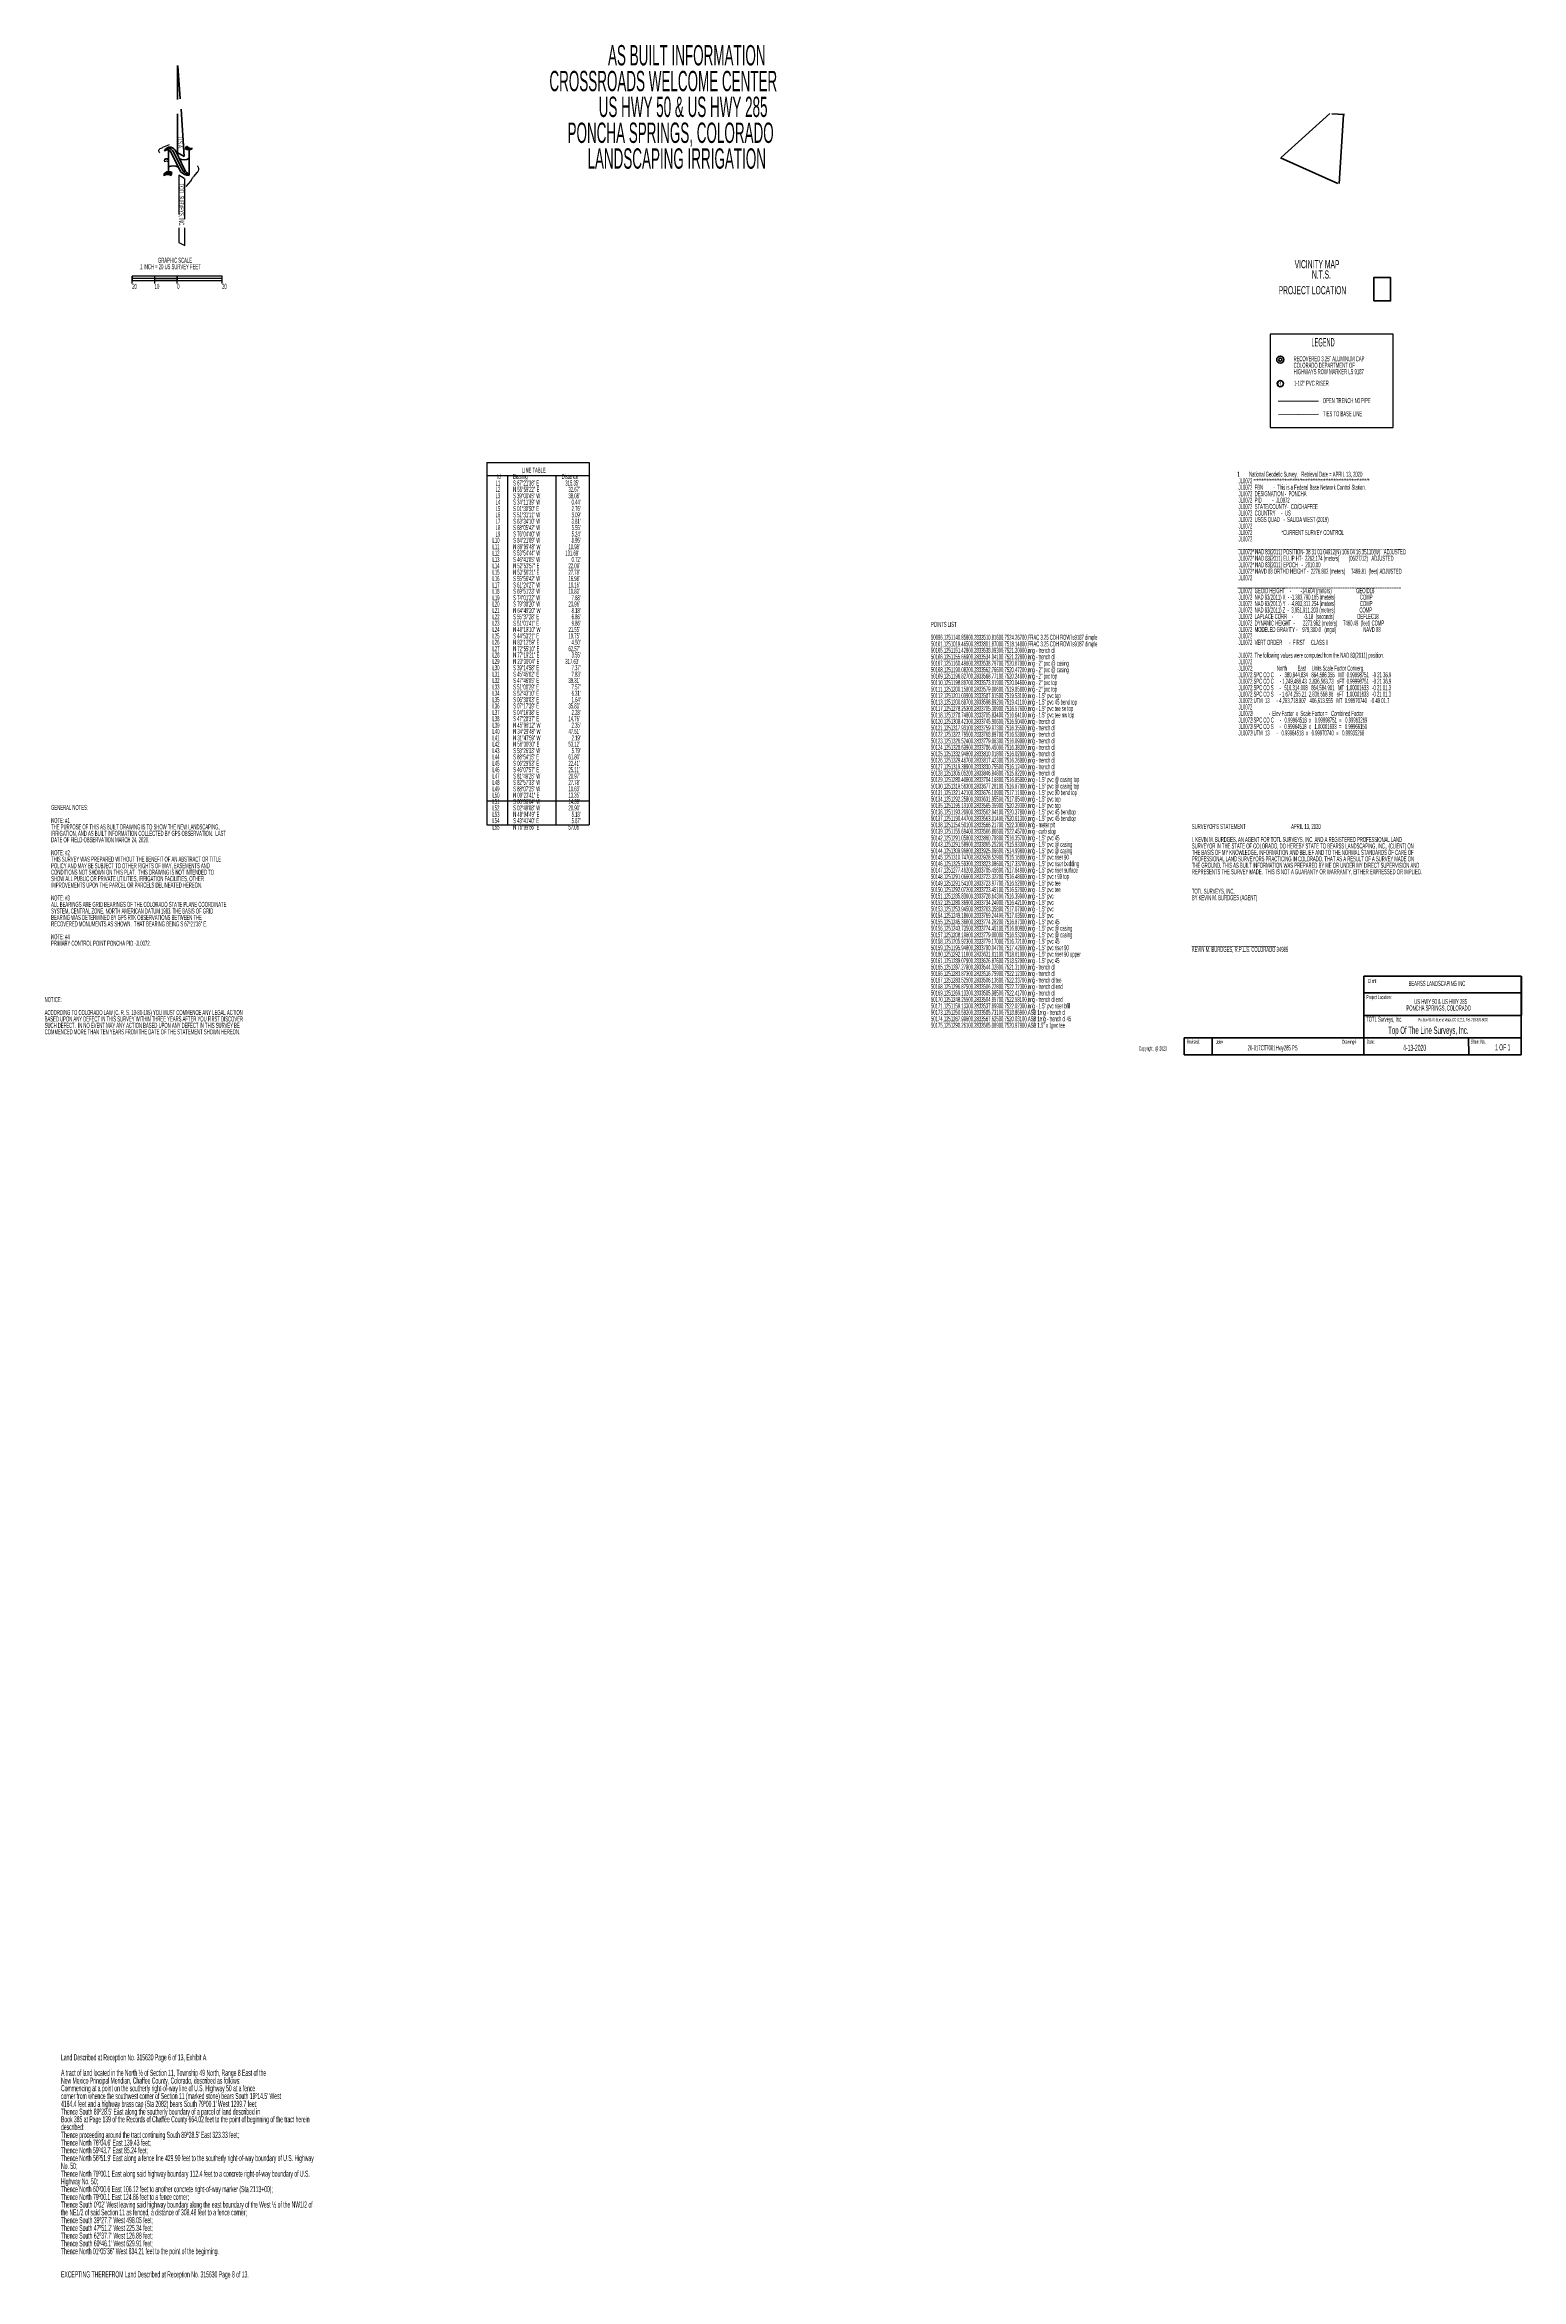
# Model space of a CAD drawing. Extents: x 2835785 to 2851632, y 1243954 to 1251877.
# Drawn here: x 2847915 to 2848900, y 1247660 to 1249150 of the extents above; entities that cross this region are included whole.
import ezdxf

# ---------------------------------------------------------------- set-up
doc = ezdxf.new("R2010")
doc.units = 0
doc.header["$MEASUREMENT"] = 0
doc.linetypes.add('Dash4', pattern=[135.014071, 45.004689, -45.004689, 45.004689, -3.35311e-06])
doc.linetypes.add('Dot1', pattern=[50.258159, 13.706771, -22.844618, 13.706771])
for name, color, linetype, true_color in [('Dot_Layer', 7, 'Continuous', 0x000000), ('Irrigation', 4, 'Continuous', 0x00ffff), ('Layout', 5, 'Continuous', 0x0000ff), ('table', 4, 'Continuous', 0x00ffff), ('Text', 5, 'Continuous', 0x0000ff)]:
    doc.layers.add(name, color=color, linetype=linetype, true_color=true_color)

msp = doc.modelspace()

# ---------------------------------------------------------------- linework, layer by layer
at = {"layer": 'Dot_Layer', "color": 18, "linetype": 'ByBlock', "lineweight": 25, "ltscale": 30, "true_color": 0x000000}
msp.add_line((2848004.3, 1249063.5), (2848008, 1249061.3), dxfattribs=at)
at = {"layer": 'Layout', "color": 5, "linetype": 'ByBlock', "lineweight": 50, "ltscale": 30, "true_color": 0x0000ff}
for p, q in [((2848003.6, 1249113.9), (2848003.6, 1249136.6)), ((2848003.7, 1249136.3), (2848005.2, 1249114.2)), ((2848003.6, 1249078.3), (2848003.6, 1249104.3)), ((2848005.9, 1249107.5), (2848008, 1249075.9)), ((2847997.6, 1249080.1), (2847997.6, 1249065.7)), ((2848011.3, 1249080.3), (2848011.3, 1249063.3)), ((2847999, 1249079), (2848005.6, 1249065.9)), ((2848000.7, 1249079.1), (2848007, 1249066.4)), ((2848002.4, 1249079.3), (2848008.2, 1249067.1)), ((2848008, 1249075.8), (2848003.7, 1249078.3))]:
    msp.add_line(p, q, dxfattribs=at)
at = {"layer": 'Layout', "color": 5, "linetype": 'ByBlock', "lineweight": 211, "ltscale": 30, "true_color": 0x0000ff}
for p, q in [((2848739.9, 1249075.1), (2848772.4, 1249104.6)), ((2848782.3, 1249103.8), (2848773.7, 1249104.4)), ((2848778.6, 1249057.9), (2848781.6, 1249103.6)), ((2848777.7, 1249057.9), (2848739.6, 1249075))]:
    msp.add_line(p, q, dxfattribs=at)
at = {"layer": 'Layout', "color": 5, "linetype": 'ByBlock', "lineweight": 25, "ltscale": 30, "true_color": 0x0000ff}
for p, q in [((2847991.1, 1249080), (2847991.2, 1249080.4)), ((2847991.1, 1249079.6), (2847991.1, 1249080)), ((2847991.2, 1249080.4), (2847991.4, 1249080.8)), ((2847991.4, 1249080.8), (2847991.8, 1249081.1)), ((2847991.8, 1249081.1), (2847992.6, 1249081.5)), ((2847992.7, 1249081.5), (2847993.7, 1249081.9)), ((2847993.7, 1249082.1), (2847998.2, 1249083.8)), ((2848008.7, 1249081.2), (2848009.5, 1249082.7)), ((2847991.5, 1249078.5), (2847991.1, 1249079.5)), ((2847991.8, 1249078.3), (2847991.6, 1249078.4)), ((2847999.7, 1249065.1), (2847999.2, 1249063.2)), ((2848014.4, 1249062.5), (2848016.9, 1249065.3)), ((2848016.7, 1249069.6), (2848017.1, 1249069.3)), ((2848017.2, 1249066.2), (2848016.7, 1249065)), ((2848017.1, 1249069.2), (2848017.4, 1249068.7)), ((2848017.5, 1249067.2), (2848017.2, 1249066.2)), ((2848017.4, 1249068.7), (2848017.6, 1249067.9)), ((2848017.6, 1249067.8), (2848017.5, 1249067.2)), ((2848004.3, 1249063.4), (2848004.3, 1249037.1)), ((2848008.1, 1249061.2), (2848008.1, 1249034.1)), ((2848012.3, 1249059.4), (2848009.1, 1249055.9)), ((2848012.7, 1249060), (2848012.3, 1249059.4)), ((2848013.1, 1249060.6), (2848012.7, 1249060)), ((2848012.9, 1249060.3), (2848013.6, 1249061.5)), ((2848013.8, 1249061.6), (2848014.3, 1249062.4)), ((2848004.3, 1249028.2), (2848004.3, 1249018.4)), ((2848008.3, 1249016.4), (2848008.3, 1249028.3)), ((2848004.3, 1249018.4), (2848008.3, 1249016.4))]:
    msp.add_line(p, q, dxfattribs=at)
at = {"layer": 'Layout', "color": 5, "linetype": 'ByBlock', "ltscale": 30, "true_color": 0x0000ff}
for p, q in [((2847973.3, 1248991.2), (2847973.3, 1248996.1)), ((2847973.3, 1248993.1), (2847973.3, 1248996.1)), ((2847973.3, 1248994.6), (2848033.3, 1248994.6)), ((2847988.3, 1248991.2), (2847988.3, 1248996.1)), ((2847988.3, 1248993.1), (2847988.3, 1248996.1)), ((2848003.3, 1248991.2), (2848003.3, 1248996.1)), ((2848003.3, 1248993.1), (2848003.3, 1248996.1)), ((2848033.3, 1248991.2), (2848033.3, 1248996.1)), ((2848209.9, 1248871.7), (2848278.2, 1248871.7)), ((2848209.9, 1248871.7), (2848209.9, 1248630)), ((2848278.2, 1248871.7), (2848278.2, 1248630)), ((2848209.9, 1248863.1), (2848278.2, 1248863.1)), ((2848223.8, 1248863.1), (2848223.8, 1248630)), ((2848256, 1248863.1), (2848256, 1248630)), ((2848210.3, 1248645.9), (2848278.5, 1248645.9)), ((2848209.9, 1248630), (2848278.2, 1248630))]:
    msp.add_line(p, q, dxfattribs=at)
at = {"layer": 'Layout', "color": 5, "linetype": 'ByBlock', "lineweight": 80, "ltscale": 30, "true_color": 0x0000ff}
for p, q in [((2848900.2, 1248529), (2848795.2, 1248529)), ((2848795.2, 1248529), (2848795.2, 1248476.5)), ((2848900.2, 1248476.6), (2848900.3, 1248529.1)), ((2848900.2, 1248476.5), (2848900.2, 1248529)), ((2848900.2, 1248517.8), (2848795.2, 1248517.8)), ((2848900.2, 1248502.8), (2848795.2, 1248502.8)), ((2848750.9, 1248487.8), (2848675.2, 1248487.8)), ((2848675.2, 1248487.8), (2848675.2, 1248476.5)), ((2848693.9, 1248476.3), (2848693.9, 1248487.5)), ((2848795.2, 1248487.8), (2848750.2, 1248487.8)), ((2848900.2, 1248487.8), (2848795.2, 1248487.8)), ((2848865.2, 1248476.5), (2848865.1, 1248487.8)), ((2848675.2, 1248476.5), (2848750.2, 1248476.5)), ((2848750.2, 1248476.5), (2848795.2, 1248476.5)), ((2848795.2, 1248476.5), (2848900.2, 1248476.5))]:
    msp.add_line(p, q, dxfattribs=at)
at = {"layer": 'Layout', "color": 5, "linetype": 'ByBlock', "ltscale": 30, "true_color": 0x0000ff}
for points in [[(2847973.3, 1248993.1), (2848033.3, 1248993.1), (2848033.3, 1248996.1), (2847973.3, 1248996.1), (2847973.3, 1248993.1)], [(2847973.3, 1248994.6), (2847988.3, 1248994.6), (2847988.3, 1248996.1), (2847973.3, 1248996.1), (2847973.3, 1248994.6)], [(2847988.3, 1248994.6), (2848003.3, 1248994.6), (2848003.3, 1248993.1), (2847988.3, 1248993.1), (2847988.3, 1248994.6)], [(2848003.3, 1248994.6), (2848033.3, 1248994.6), (2848033.3, 1248996.1), (2848003.3, 1248996.1), (2848003.3, 1248994.6)]]:
    msp.add_lwpolyline(points, dxfattribs=at)
at = {"layer": 'Layout', "color": 5, "linetype": 'ByBlock', "lineweight": 80, "ltscale": 30, "true_color": 0x0000ff}
msp.add_lwpolyline([(2848801.8, 1248979.5), (2848813, 1248979.5), (2848813, 1248995.1), (2848801.8, 1248995.1), (2848801.8, 1248979.5)], dxfattribs=at)
at = {"layer": 'Layout', "color": 5, "linetype": 'ByBlock', "lineweight": 25, "ltscale": 30, "true_color": 0x0000ff}
msp.add_lwpolyline([(2848732.7, 1248895.1), (2848814.8, 1248895.1), (2848814.8, 1248957.3), (2848732.7, 1248957.3), (2848732.7, 1248895.1)], dxfattribs=at)
at = {"layer": 'Layout', "color": 5, "linetype": 'Dash4', "lineweight": 13, "ltscale": 30, "true_color": 0x0000ff}
msp.add_lwpolyline([(2848738, 1248912.7), (2848765, 1248912.7)], dxfattribs=at)
at = {"layer": 'Layout', "color": 5, "linetype": 'Dot1', "lineweight": 13, "ltscale": 30, "true_color": 0x0000ff}
msp.add_lwpolyline([(2848738.2, 1248903.6), (2848765, 1248904)], dxfattribs=at)
at = {"layer": 'Layout', "color": 18, "linetype": 'ByBlock', "lineweight": 50, "ltscale": 30, "true_color": 0x000000}
for radius in [2.4, 1.07]:
    msp.add_circle((2848739.4, 1248940.3), radius, dxfattribs=at)
at = {"layer": 'Layout', "color": 18, "linetype": 'ByBlock', "lineweight": 40, "ltscale": 30, "true_color": 0x000000}
msp.add_circle((2848739.4, 1248924.3), 2.12, dxfattribs=at)
at = {"layer": 'Layout', "color": 5, "linetype": 'ByBlock', "lineweight": 50, "ltscale": 30, "true_color": 0x0000ff}
for centre, radius, start, end in [((2848000.3, 1249076.8), 6.08, 122.9934, 153.5057), ((2847997.7, 1249077.8), 3.31, 23.7858, 149.2587), ((2847996.7, 1249077.7), 2.62, 30.8007, 136.0702), ((2847998.4, 1249078), 4.11, 79.4895, 110.4107), ((2847996.9, 1249075.9), 6.57, 31.7455, 69.9288), ((2848011, 1249083.8), 3.54, 228.1797, 312.632), ((2848011.8, 1249084.6), 3.81, 224.9575, 295.0171), ((2848013.1, 1249085.9), 4.75, 222.4226, 274.4377), ((2847997.7, 1249062.2), 3.54, 56.3207, 163.4018), ((2847997.5, 1249061), 3.81, 58.11, 144.1977), ((2848000.8, 1249062.1), 7.5, 63.7832, 115.6677), ((2848007.8, 1249079.5), 5.89, 237.7244, 306.5077), ((2848011, 1249070), 6.76, 217.2673, 272.7345), ((2848014.3, 1249071.9), 9.11, 216.5471, 250.3648), ((2848023.5, 1249076.3), 17.8, 211.1163, 226.9444), ((2847996.8, 1249059.1), 4.79, 59.4021, 121.0317)]:
    msp.add_arc(centre, radius, start, end, dxfattribs=at)
at = {"layer": 'Layout', "color": 5, "linetype": 'ByBlock', "lineweight": 25, "ltscale": 30, "true_color": 0x0000ff}
for centre, radius, start, end in [((2848000.3, 1249073.2), 5.57, 170.5733, 188.4775), ((2847996.2, 1249070.4), 3.57, 67.5387, 114.2002), ((2847996.2, 1249071.3), 3.07, 63.4349, 116.5651), ((2847996.2, 1249069.6), 3.07, 63.4349, 116.5651)]:
    msp.add_arc(centre, radius, start, end, dxfattribs=at)

# ---------------------------------------------------------------- texts
at = {"layer": 'Irrigation', "width": 0.493735}
msp.add_text('R', height=3.39, dxfattribs=at).set_placement((2848738, 1248922.6))
at = {"layer": 'Layout'}
for s, height, width, p in [('AS BUILT INFORMATION', 13.578, 0.493958, (2848290.8, 1249136.6)), ('CROSSROADS WELCOME CENTER', 13.578, 0.493958, (2848251.7, 1249119.4)), ('US HWY 50 & US HWY 285', 13.578, 0.493958, (2848284.6, 1249102.2)), ('PONCHA SPRINGS, COLORADO', 13.578, 0.493958, (2848263.8, 1249084.9)), ('LANDSCAPING IRRIGATION ', 13.578, 0.493958, (2848277.1, 1249067.7)), ('GRAPHIC SCALE', 3.395, 0.493735, (2847990.5, 1249004.9)), ('VICINITY MAP', 5.432, 0.493846, (2848749, 1249001.3)), ('20', 3.39, 0.493735, (2847973.3, 1248987.5)), ('1 INCH = 20 US SURVEY FEET', 3.395, 0.493735, (2847978.6, 1249000.6)), ('10', 3.39, 0.493735, (2847988.3, 1248987.5)), ('0', 3.39, 0.493735, (2848003.3, 1248987.5)), ('20', 3.39, 0.493735, (2848033.3, 1248987.5)), ('N.T.S.', 5.43, 0.493846, (2848760.5, 1248994.4)), ('PROJECT LOCATION', 5.432, 0.493846, (2848738.3, 1248983.9)), ('LEGEND', 5.63, 0.40061, (2848760.2, 1248949.1)), ('COLORADO DEPARTMENT OF ', 3.395, 0.493735, (2848748.3, 1248934.9)), ('RECOVERED 3.25" ALUMINUM CAP ', 3.395, 0.493735, (2848748.3, 1248939.2)), ('HIGHWAYS ROW MARKER LS 9187', 3.395, 0.493735, (2848748.3, 1248930.6)), ('1-1/2" PVC RISER', 3.395, 0.493735, (2848748.5, 1248922.9)), ('OPEN TRENCH N0 PIPE', 3.395, 0.493735, (2848767.8, 1248911.3)), ('TIES TO BASE LINE', 3.395, 0.493735, (2848767.9, 1248902.5)), ('50096,1251140.85800,2833510.81600,7524.26700,FRAC 3.25 CDH ROW ls9187 dimple', 3.395, 0.493735, (2848506.3, 1248753.4)), ('50101,1251019.46500,2833801.87000,7518.14800,FRAC 3.25 CDH ROW ls9187 dimple', 3.395, 0.493735, (2848506.3, 1248749)), ('POINTS LIST', 3.395, 0.493735, (2848506.3, 1248762)), ('50105,1251151.42800,2833538.09300,7521.20000,irrig - trench cl', 3.395, 0.493735, (2848506.3, 1248744.7)), ('50106,1251155.66900,2833534.04100,7521.22800,irrig - trench cl', 3.395, 0.493735, (2848506.3, 1248740.4)), ('50107,1251160.49600,2833538.79700,7520.67000,irrig - 2" pvc @ casing', 3.395, 0.493735, (2848506.3, 1248736.1)), ('50108,1251190.08200,2833562.76600,7520.47200,irrig - 2" pvc @ casing', 3.395, 0.493735, (2848506.3, 1248731.8)), ('50109,1251196.82700,2833568.77100,7520.24800,irrig - 2" pvc top', 3.395, 0.493735, (2848506.3, 1248727.5)), ('50110,1251198.89700,2833573.91900,7520.04600,irrig - 2" pvc top', 3.395, 0.493735, (2848506.3, 1248723.2)), ('50111,1251200.15800,2833579.00600,7519.85800,irrig - 2" pvc top', 3.395, 0.493735, (2848506.3, 1248718.8)), ('50112,1251201.03900,2833587.91500,7519.53100,irrig - 1.5" pvc top', 3.395, 0.493735, (2848506.3, 1248714.5)), ('50113,1251200.68700,2833598.89200,7519.41100,irrig - 1.5" pvc 45 bend top', 3.395, 0.493735, (2848506.3, 1248710.2)), ('50117,1251278.25300,2833705.30900,7516.57600,irrig - 1.5" pvc tee se top', 3.395, 0.493735, (2848506.3, 1248705.9)), ('50118,1251278.74800,2833705.83400,7516.64100,irrig - 1.5" pvc tee nw top', 3.395, 0.493735, (2848506.3, 1248701.6)), ('50120,1251308.42300,2833745.90600,7516.50400,irrig - trench cl', 3.395, 0.493735, (2848506.3, 1248697.3)), ('50121,1251317.93100,2833759.97300,7516.35500,irrig - trench cl', 3.395, 0.493735, (2848506.3, 1248693)), ('50122,1251322.79500,2833768.89700,7516.53000,irrig - trench cl', 3.395, 0.493735, (2848506.3, 1248688.7)), ('50123,1251326.52400,2833779.06300,7516.09000,irrig - trench cl', 3.395, 0.493735, (2848506.3, 1248684.3)), ('50124,1251328.63900,2833786.45000,7516.38300,irrig - trench cl', 3.395, 0.493735, (2848506.3, 1248680)), ('50125,1251332.94800,2833810.01800,7516.02000,irrig - trench cl', 3.395, 0.493735, (2848506.3, 1248675.7)), ('50126,1251329.46700,2833817.42300,7516.26000,irrig - trench cl', 3.395, 0.493735, (2848506.3, 1248671.4)), ('50127,1251319.38900,2833830.75500,7516.12400,irrig - trench cl', 3.395, 0.493735, (2848506.3, 1248667.1)), ('50128,1251305.05200,2833846.84800,7515.82200,irrig - trench cl', 3.395, 0.493735, (2848506.3, 1248662.8)), ('50129,1251280.40800,2833704.16800,7516.85000,irrig - 1.5" pvc @ casing top', 3.395, 0.493735, (2848506.3, 1248658.5)), ('50130,1251319.56300,2833677.26100,7516.87000,irrig - 1.5" pvc @ casing top', 3.395, 0.493735, (2848506.3, 1248654.1)), ('50131,1251321.42100,2833676.10900,7517.11900,irrig - 1.5" pvc 90 bend top', 3.395, 0.493735, (2848506.3, 1248649.8)), ('50134,1251292.25800,2833631.95500,7517.85400,irrig - 1.5" pvc top', 3.395, 0.493735, (2848506.3, 1248645.5)), ('GENERAL NOTES:', 3.395, 0.493735, (2847919.2, 1248639.9)), ('NOTE: #1', 3.39, 0.493735, (2847919.2, 1248631.2)), ('50135,1251195.13100,2833565.35900,7520.29300,irrig - 1.5" pvc top', 3.395, 0.493735, (2848506.3, 1248641.2)), ('50136,1251193.20900,2833562.94100,7520.37800,irrig - 1.5" pvc 45 bendtop', 3.395, 0.493735, (2848506.3, 1248636.9)), ('50137,1251190.44700,2833563.01400,7520.61300,irrig - 1.5" pvc 45 bendtop', 3.395, 0.493735, (2848506.3, 1248632.6)), ('THE PURPOSE OF THIS AS BUILT DRAWING IS TO SHOW THE NEW LANDSCAPING, ', 3.395, 0.493735, (2847919.2, 1248626.9)), ('DATE OF FIELD OBSERVATION MARCH 24, 2020.', 3.395, 0.493735, (2847919.2, 1248618.3)), ('IRRIGATION, AND AS BUILT INFORMATION COLLECTED BY GPS OBSERVATION.  LAST ', 3.395, 0.493735, (2847919.2, 1248622.6)), ('50138,1251154.50100,2833566.21700,7522.30800,irrig - meter pit', 3.395, 0.493735, (2848506.3, 1248628.3)), ('50139,1251155.69400,2833566.86600,7522.45700,irrig - curb stop', 3.395, 0.493735, (2848506.3, 1248624)), ('50142,1251291.05800,2833860.78800,7516.35700,irrig - 1.5" pvc 45', 3.395, 0.493735, (2848506.3, 1248619.6)), ('50143,1251291.58900,2833865.25200,7515.93300,irrig - 1.5" pvc @ casing', 3.395, 0.493735, (2848506.3, 1248615.3)), ("SURVEYOR'S STATEMENT                                       APRIL 13, 2020", 3.395, 0.493735, (2848680.4, 1248627.2)), ('SURVEYOR IN THE STATE OF COLORADO, DO HEREBY STATE TO BEARSS LANDSCAPING, INC., (CLIENT) ON ', 3.395, 0.493735, (2848680.4, 1248614.2)), ('I, KEVIN M. BURDGES, AN AGENT FOR TOTL SURVEYS, INC. AND A REGISTERED PROFESSIONAL LAND ', 3.395, 0.493735, (2848680.4, 1248618.5)), ('THIS SURVEY WAS PREPARED WITHOUT THE BENEFIT OF AN ABSTRACT OR TITLE ', 3.395, 0.493735, (2847919.2, 1248605.4)), ('NOTE: #2', 3.39, 0.493735, (2847919.2, 1248609.7)), ('POLICY AND MAY BE SUBJECT TO OTHER RIGHTS OF WAY, EASEMENTS AND ', 3.395, 0.493735, (2847919.2, 1248601)), ('50144,1251309.96800,2833925.06600,7514.99800,irrig - 1.5" pvc @ casing', 3.395, 0.493735, (2848506.3, 1248611)), ('50145,1251310.74700,2833928.52900,7515.16800,irrig - 1.5" pvc riser 90', 3.395, 0.493735, (2848506.3, 1248606.7)), ('50146,1251325.59300,2833823.08600,7517.33700,irrig - 1.5" pvc riser bedding', 3.395, 0.493735, (2848506.3, 1248602.4)), ('THE BASIS OF MY KNOWLEDGE, INFORMATION AND BELIEF AND TO THE NORMAL STANDARDS OF CARE OF ', 3.395, 0.493735, (2848680.4, 1248609.9)), ('THE GROUND, THIS AS BUILT INFORMATION WAS PREPARED BY ME OR UNDER MY DIRECT SUPERVISION AND ', 3.395, 0.493735, (2848680.4, 1248601.3)), ('PROFESSIONAL LAND SURVEYORS PRACTICING IN COLORADO, THAT AS A RESULT OF A SURVEY MADE ON ', 3.395, 0.493735, (2848680.4, 1248605.6)), ('CONDITIONS NOT SHOWN ON THIS PLAT.  THIS DRAWING IS NOT INTENDED TO ', 3.395, 0.493735, (2847919.2, 1248596.7)), ('SHOW ALL PUBLIC OR PRIVATE UTILITIES, IRRIGATION FACILITIES, OTHER ', 3.395, 0.493735, (2847919.2, 1248592.4)), ('IMPROVEMENTS UPON THE PARCEL OR PARCELS DELINEATED HEREON.', 3.395, 0.493735, (2847919.2, 1248588.1)), ('50147,1251277.46200,2833705.45600,7517.64900,irrig - 1.5" pvc riser surface', 3.395, 0.493735, (2848506.3, 1248598.1)), ('50148,1251291.06600,2833723.32200,7516.48600,irrig - 1.5" pvc r 90 top', 3.395, 0.493735, (2848506.3, 1248593.8)), ('50149,1251291.54100,2833723.97700,7516.52800,irrig - 1.5" pvc tee', 3.395, 0.493735, (2848506.3, 1248589.4)), ('50150,1251292.07200,2833723.45100,7516.52900,irrig - 1.5" pvc tee', 3.395, 0.493735, (2848506.3, 1248585.1)), ('REPRESENTS THE SURVEY MADE.  THIS IS NOT A GUARANTY OR WARRANTY, EITHER EXPRESSED OR IMPLIED.', 3.395, 0.493735, (2848680.4, 1248597)), ('ALL BEARINGS ARE GRID BEARINGS OF THE COLORADO STATE PLANE COORDINATE ', 3.395, 0.493735, (2847919.2, 1248575.2)), ('NOTE: #3', 3.39, 0.493735, (2847919.2, 1248579.5)), ('SYSTEM, CENTRAL ZONE, NORTH AMERICAN DATUM 1983. THE BASIS OF GRID ', 3.395, 0.493735, (2847919.2, 1248570.8)), ('50151,1251285.83000,2833728.64300,7516.39900,irrig - 1.5" pvc', 3.395, 0.493735, (2848506.3, 1248580.8)), ('50152,1251280.36900,2833734.24900,7516.42100,irrig - 1.5" pvc', 3.395, 0.493735, (2848506.3, 1248576.5)), ('50153,1251253.94500,2833763.35800,7517.07000,irrig - 1.5" pvc', 3.395, 0.493735, (2848506.3, 1248572.2)), ('TOTL SURVEYS, INC.', 3.395, 0.493735, (2848680.4, 1248584)), ('BY KEVIN M. BURDGES (AGENT)', 3.395, 0.493735, (2848680.4, 1248579.7)), ('BEARING WAS DETERMINED BY GPS RTK OBSERVATIONS BETWEEN THE ', 3.395, 0.493735, (2847919.2, 1248566.5)), ('RECOVERED MONUMENTS AS SHOWN.  THAT BEARING BEING S 67º21\'36" E.  ', 3.395, 0.493735, (2847919.2, 1248562.2)), ('50154,1251249.18000,2833769.24400,7517.03500,irrig - 1.5" pvc', 3.395, 0.493735, (2848506.3, 1248567.9)), ('50155,1251245.36000,2833774.26200,7516.87300,irrig - 1.5" pvc 45', 3.395, 0.493735, (2848506.3, 1248563.6)), ('50156,1251243.73500,2833774.45100,7516.80900,irrig - 1.5" pvc @ casing', 3.395, 0.493735, (2848506.3, 1248559.3)), ('50157,1251208.19600,2833779.00000,7516.53200,irrig - 1.5" pvc @ casing', 3.395, 0.493735, (2848506.3, 1248554.9)), ('NOTE: #4', 3.39, 0.493735, (2847919.2, 1248553.6)), ('PRIMARY CONTROL POINT PONCHA PID -JL0072.', 3.395, 0.493735, (2847919.2, 1248549.3)), ('50158,1251205.92300,2833779.17000,7516.72100,irrig - 1.5" pvc 45', 3.395, 0.493735, (2848506.3, 1248550.6)), ('50159,1251195.94800,2833790.04700,7517.42600,irrig - 1.5" pvc riser 90', 3.395, 0.493735, (2848506.3, 1248546.3)), ('50160,1251292.11000,2833631.81100,7518.61000,irrig - 1.5" pvc riser 90 upper', 3.395, 0.493735, (2848506.3, 1248542)), ('____________________________________', 3.395, 0.493735, (2848680.4, 1248549.5)), ('KEVIN M. BURDGES, R.P.L.S. COLORADO 34985', 3.395, 0.493735, (2848680.4, 1248545.2)), ('50161,1251289.07900,2833626.87600,7518.52000,irrig - 1.5" pvc 45', 3.395, 0.493735, (2848506.3, 1248537.7)), ('50165,1251287.27800,2833544.32800,7521.31000,irrig - trench cl', 3.395, 0.493735, (2848506.3, 1248533.4)), ('50166,1251283.87300,2833516.75900,7522.12300,irrig - trench cl', 3.395, 0.493735, (2848506.3, 1248529.1)), ('50167,1251283.52500,2833506.13600,7522.33700,irrig - trench cl tee', 3.395, 0.493735, (2848506.3, 1248524.7)), ('NOTICE:', 3.39, 0.493735, (2847914.9, 1248511.7)), ('50168,1251296.87500,2833506.22800,7522.72300,irrig - trench cl end', 3.395, 0.493735, (2848506.3, 1248520.4)), ('50169,1251269.13200,2833505.98500,7522.41700,irrig - trench cl', 3.395, 0.493735, (2848506.3, 1248516.1)), ('50170,1251248.25500,2833504.95700,7522.58100,irrig - trench cl end', 3.395, 0.493735, (2848506.3, 1248511.8)), ('Project Location:', 2.715, 0.494403, (2848796.9, 1248513.7)), ('Client', 2.71, 0.494403, (2848797.8, 1248524.5)), ('BEARSS LANDSCAPING INC', 3.395, 0.493735, (2848825, 1248522.5)), ('US HWY 50 & US HWY 285', 3.395, 0.493735, (2848828.8, 1248510.4)), ('ACCORDING TO COLORADO LAW (C. R. S. 13-80-105) YOU MUST COMMENCE ANY LEGAL ACTION ', 3.395, 0.493735, (2847914.9, 1248503.1)), ('BASED UPON ANY DEFECT IN THIS SURVEY WITHIN THREE YEARS AFTER YOU FIRST DISCOVER ', 3.395, 0.493735, (2847914.9, 1248498.8)), ('50171,1251159.13300,2833537.89900,7522.02300,irrig - 1.5" pvc riser bfill', 3.395, 0.493735, (2848506.3, 1248507.5)), ('50173,1251250.59200,2833585.73100,7518.86900,ASB 1rrig - trench cl', 3.395, 0.493735, (2848506.3, 1248503.2)), ('50174,1251267.99600,2833567.62500,7520.03100,ASB 1rrig - trench cl 45', 3.395, 0.493735, (2848506.3, 1248498.9)), ('TOTL Surveys, Inc.', 3.395, 0.493735, (2848796.7, 1248498.6)), ('PONCHA SPRINGS, COLORADO', 3.395, 0.493735, (2848823.6, 1248506.1)), ('Po. Box 5146- Buena Vista, CO 81211, Tel. 719-395-6630.', 2.173, 0.494096, (2848831.6, 1248498.9)), ('SUCH DEFECT.  IN NO EVENT MAY ANY ACTION BASED UPON ANY DEFECT IN THIS SURVEY BE ', 3.395, 0.493735, (2847914.9, 1248494.5)), ('COMMENCED MORE THAN TEN YEARS FROM THE DATE OF THE STATEMENT SHOWN HEREON.', 3.395, 0.493735, (2847914.9, 1248490.2)), ('50175,1251290.26100,2833565.08900,7520.97900,ASB 1.5" x 1pvc tee', 3.395, 0.493735, (2848506.3, 1248494.6)), ('Revised:', 2.71, 0.494403, (2848676.9, 1248484)), ('Job#', 2.71, 0.494403, (2848696.4, 1248483.8)), ('Drawing#', 2.71, 0.494403, (2848780.6, 1248483.9)), ('Date:', 2.71, 0.494403, (2848797, 1248484)), ('Top Of The Line Surveys, Inc.', 4.888, 0.493785, (2848811.4, 1248490.5)), ('4-13-2020', 4.07, 0.494032, (2848821.4, 1248479.2)), ('Sheet No.', 2.71, 0.494403, (2848866.5, 1248484)), ('1 OF 1', 4.07, 0.494032, (2848882.7, 1248479.5)), ('Copyright  @ 2020', 2.715, 0.494403, (2848645, 1248479.4)), ('20-017CT7001Hwy285 PS', 3.395, 0.493735, (2848717.6, 1248479.5)), ('A tract of land located in the North ½ of Section 11, Township 49 North, Range 8 East of the ', 4.073, 0.494032, (2847925.8, 1247795.4)), ('Land Described at Reception No. 315630 Page 6 of 13, Exhibit A.', 4.073, 0.494032, (2847925.8, 1247805.7)), ("corner from whence the southwest corner of Section 11 (marked stone) bears South 18º14.5' West ", 4.073, 0.494032, (2847925.8, 1247779.9)), ('New Mexico Principal Meridian, Chaffee County, Colorado, described as follows:', 4.073, 0.494032, (2847925.8, 1247790.2)), ('Commencing at a point on the southerly right-of-way line of U.S. Highway 50 at a fence ', 4.073, 0.494032, (2847925.8, 1247785.1)), ("4184.4 feet and a highway brass cap (Sta 2082) bears South 79º00.1' West 1299.7 feet:", 4.073, 0.494032, (2847925.8, 1247774.7)), ("Thence South 89º28.5' East along the southerly boundary of a parcel of land described in ", 4.073, 0.494032, (2847925.8, 1247769.5)), ('Book 385 at Page 139 of the Records of Chaffee County 664.02 feet to the point of beginning of the tract herein ', 4.0733, 0.494032, (2847925.8, 1247764.4)), ('described:', 4.07, 0.494032, (2847925.8, 1247759.2)), ("Thence proceeding around the tract continuing South 89º28.5' East 323.33 feet;", 4.073, 0.494032, (2847925.8, 1247754)), ("Thence North 76º04.6' East 139.43 feet;", 4.073, 0.494032, (2847925.8, 1247748.8)), ("Thence North 59º43.7' East 85.24 feet;", 4.073, 0.494032, (2847925.8, 1247743.7)), ("Thence North 56º51.9' East along a fence line 429.90 feet to the southerly right-of-way boundary of U.S. Highway ", 4.0733, 0.494032, (2847925.8, 1247738.5)), ('Thence North 79º00.1 East along said highway boundary 112.4 feet to a concrete right-of-way boundary of U.S. ', 4.0733, 0.494032, (2847925.8, 1247728.1)), ('No. 50;', 4.07, 0.494032, (2847925.8, 1247733.3)), ('Highway No. 50;', 4.073, 0.494032, (2847925.8, 1247723)), ('Thence North 60º00.6 East 106.12 feet to another concrete right-of-way marker (Sta 2113+00);', 4.073, 0.494032, (2847925.8, 1247717.8)), ('Thence North 79º00.1 East 124.86 feet to a fence corner;', 4.073, 0.494032, (2847925.8, 1247712.6)), ("Thence South 0º02' West leaving said highway boundary along the east boundary of the West ½ of the NW1/2 of ", 4.0733, 0.494032, (2847925.8, 1247707.5)), ('the NE1/2 of said Section 11 as fenced, a distance of 308.48 feet to a fence corner;', 4.073, 0.494032, (2847925.8, 1247702.3)), ("Thence South 39º27.7' West 498.05 feet;", 4.073, 0.494032, (2847925.8, 1247697.1)), ("Thence South 47º51.2' West 225.34 feet;", 4.073, 0.494032, (2847925.8, 1247691.9)), ("Thence South 62º37.7' West 126.88 feet;", 4.073, 0.494032, (2847925.8, 1247686.8)), ("Thence South 60º46.1' West 629.91 feet;", 4.073, 0.494032, (2847925.8, 1247681.6)), ('Thence North 01º05\'36" West 834.21 feet to the point of the beginning.', 4.073, 0.494032, (2847925.8, 1247676.4)), ('EXCEPTING THEREFROM Land Described at Reception No. 315630 Page 8 of 13.', 4.073, 0.494032, (2847925.8, 1247660.9))]:
    msp.add_text(s, height=height, dxfattribs=dict(at, width=width)).set_placement(p)
at = {"layer": 'Layout', "color": 5, "true_color": 0x0000ff, "width": 0.493735}
for s, height, p in [('L1', 3.39, (2848215.8, 1248856.3)), ('Id', 3.39, (2848216.9, 1248860.7)), ('S 67%%D21\'36" E', 3.395, (2848227.5, 1248856.3)), ('Bearing', 3.39, (2848227.5, 1248860.7)), ('LINE TABLE', 3.39, (2848233.4, 1248864.9)), ('Distance', 3.39, (2848259.9, 1248860.7)), ("315.35'", 3.39, (2848262.3, 1248856.3)), ('L2', 3.39, (2848215.8, 1248852.1)), ('L3', 3.39, (2848215.8, 1248847.8)), ('L4', 3.39, (2848215.8, 1248843.6)), ('L5', 3.39, (2848215.8, 1248839.3)), ('S 39%%D00\'45" W', 3.395, (2848227.5, 1248847.8)), ('S 34%%D11\'39" W', 3.395, (2848227.5, 1248843.6)), ('S 01%%D30\'50" E', 3.395, (2848227.5, 1248839.3)), ('N 55%%D59\'22" E', 3.395, (2848227.5, 1248852.1)), ("32.67'", 3.39, (2848264.4, 1248852.1)), ("38.08'", 3.39, (2848264.4, 1248847.8)), ("0.44'", 3.39, (2848266.5, 1248843.6)), ("2.76'", 3.39, (2848266.5, 1248839.3)), ('L6', 3.39, (2848215.8, 1248835.1)), ('L7', 3.39, (2848215.8, 1248830.8)), ('L8', 3.39, (2848215.8, 1248826.6)), ('S 51%%D31\'11" W', 3.395, (2848227.5, 1248835.1)), ('S 63%%D34\'10" W', 3.395, (2848227.5, 1248830.8)), ('S 68%%D05\'42" W', 3.395, (2848227.5, 1248826.6)), ("3.09'", 3.39, (2848266.5, 1248835.1)), ("3.81'", 3.39, (2848266.5, 1248830.8)), ("5.55'", 3.39, (2848266.5, 1248826.6)), ('L10', 3.39, (2848213.7, 1248818.1)), ('L11', 3.39, (2848213.7, 1248813.8)), ('L12', 3.39, (2848213.7, 1248809.6)), ('L9', 3.39, (2848215.8, 1248822.3)), ('S 76%%D04\'40" W', 3.395, (2848227.5, 1248822.3)), ('S 84%%D21\'09" W', 3.395, (2848227.5, 1248818.1)), ('S 53%%D54\'44" W', 3.395, (2848227.5, 1248809.6)), ('N 88%%D09\'48" W', 3.395, (2848227.5, 1248813.8)), ("131.69'", 3.39, (2848262.3, 1248809.6)), ("10.98'", 3.39, (2848264.4, 1248813.8)), ("5.24'", 3.39, (2848266.5, 1248822.3)), ("8.95'", 3.39, (2848266.5, 1248818.1)), ('L13', 3.39, (2848213.7, 1248805.3)), ('L14', 3.39, (2848213.7, 1248801.1)), ('L15', 3.39, (2848213.7, 1248796.8)), ('S 46%%D41\'05" W', 3.395, (2848227.5, 1248805.3)), ('N 52%%D53\'57" E', 3.395, (2848227.5, 1248801.1)), ('N 53%%D56\'21" E', 3.395, (2848227.5, 1248796.8)), ("22.09'", 3.39, (2848264.4, 1248801.1)), ("27.78'", 3.39, (2848264.4, 1248796.8)), ("0.72'", 3.39, (2848266.5, 1248805.3)), ('L16', 3.39, (2848213.7, 1248792.6)), ('L17', 3.39, (2848213.7, 1248788.3)), ('L18', 3.39, (2848213.7, 1248784.1)), ('L19', 3.39, (2848213.7, 1248779.8)), ('S 55%%D56\'42" W', 3.395, (2848227.5, 1248792.6)), ('S 61%%D24\'27" W', 3.395, (2848227.5, 1248788.3)), ('S 69%%D51\'23" W', 3.395, (2848227.5, 1248784.1)), ('S 74%%D01\'22" W', 3.395, (2848227.5, 1248779.8)), ("16.98'", 3.39, (2848264.4, 1248792.6)), ("10.16'", 3.39, (2848264.4, 1248788.3)), ("10.83'", 3.39, (2848264.4, 1248784.1)), ("7.68'", 3.39, (2848266.5, 1248779.8)), ('L20', 3.39, (2848213.7, 1248775.6)), ('L21', 3.39, (2848213.7, 1248771.3)), ('L22', 3.39, (2848213.7, 1248767.1)), ('S 79%%D38\'20" W', 3.395, (2848227.5, 1248775.6)), ('S 55%%D37\'28" E', 3.395, (2848227.5, 1248767.1)), ('N 64%%D49\'20" W', 3.395, (2848227.5, 1248771.3)), ("23.96'", 3.39, (2848264.4, 1248775.6)), ("8.18'", 3.39, (2848266.5, 1248771.3)), ("6.86'", 3.39, (2848266.5, 1248767.1)), ('L23', 3.39, (2848213.7, 1248762.8)), ('L24', 3.39, (2848213.7, 1248758.6)), ('L25', 3.39, (2848213.7, 1248754.3)), ('L26', 3.39, (2848213.7, 1248750.1)), ('S 51%%D01\'41" E', 3.395, (2848227.5, 1248762.8)), ('S 44%%D53\'21" E', 3.395, (2848227.5, 1248754.3)), ('N 48%%D18\'10" W', 3.395, (2848227.5, 1248758.6)), ('N 83%%D12\'59" E', 3.395, (2848227.5, 1248750.1)), ("21.55'", 3.39, (2848264.4, 1248758.6)), ("19.75'", 3.39, (2848264.4, 1248754.3)), ("4.50'", 3.39, (2848266.5, 1248750.1)), ("9.86'", 3.39, (2848266.5, 1248762.8)), ('L27', 3.39, (2848213.7, 1248745.8)), ('L28', 3.39, (2848213.7, 1248741.6)), ('L29', 3.39, (2848213.7, 1248737.3)), ('N 72%%D55\'10" E', 3.395, (2848227.5, 1248745.8)), ('N 77%%D19\'21" E', 3.395, (2848227.5, 1248741.6)), ('N 23%%D30\'04" E', 3.395, (2848227.5, 1248737.3)), ("317.63'", 3.39, (2848262.3, 1248737.3)), ("62.57'", 3.39, (2848264.4, 1248745.8)), ("3.55'", 3.39, (2848266.5, 1248741.6)), ('L30', 3.39, (2848213.7, 1248733.1)), ('L31', 3.39, (2848213.7, 1248728.8)), ('L32', 3.39, (2848213.7, 1248724.6)), ('L33', 3.39, (2848213.7, 1248720.3)), ('S 39%%D14\'58" E', 3.395, (2848227.5, 1248733.1)), ('S 45%%D45\'02" E', 3.395, (2848227.5, 1248728.8)), ('S 47%%D46\'05" E', 3.395, (2848227.5, 1248724.6)), ('S 51%%D00\'29" E', 3.395, (2848227.5, 1248720.3)), ("39.31'", 3.39, (2848264.4, 1248724.6)), ("7.37'", 3.39, (2848266.5, 1248733.1)), ("7.83'", 3.39, (2848266.5, 1248728.8)), ("7.57'", 3.39, (2848266.5, 1248720.3)), ('L34', 3.39, (2848213.7, 1248716.1)), ('L35', 3.39, (2848213.7, 1248711.8)), ('L36', 3.39, (2848213.7, 1248707.6)), ('S 52%%D43\'10" E', 3.395, (2848227.5, 1248716.1)), ('S 06%%D38\'03" E', 3.395, (2848227.5, 1248711.8)), ('S 07%%D17\'39" E', 3.395, (2848227.5, 1248707.6)), ("35.83'", 3.39, (2848264.4, 1248707.6)), ("6.31'", 3.39, (2848266.5, 1248716.1)), ("1.64'", 3.39, (2848266.5, 1248711.8)), ('L37', 3.39, (2848213.7, 1248703.3)), ('L38', 3.39, (2848213.7, 1248699.1)), ('L39', 3.39, (2848213.7, 1248694.8)), ('L40', 3.39, (2848213.7, 1248690.6)), ('S 04%%D16\'38" E', 3.395, (2848227.5, 1248703.3)), ('S 47%%D28\'37" E', 3.395, (2848227.5, 1248699.1)), ('N 45%%D06\'12" W', 3.395, (2848227.5, 1248694.8)), ('N 34%%D29\'48" W', 3.395, (2848227.5, 1248690.6)), ("47.51'", 3.39, (2848264.4, 1248690.6)), ("14.76'", 3.39, (2848264.4, 1248699.1)), ("2.28'", 3.39, (2848266.5, 1248703.3)), ("2.35'", 3.39, (2848266.5, 1248694.8)), ('L41', 3.39, (2848213.7, 1248686.3)), ('L42', 3.39, (2848213.7, 1248682.1)), ('L43', 3.39, (2848213.7, 1248677.8)), ('S 58%%D26\'33" W', 3.395, (2848227.5, 1248677.8)), ('N 31%%D47\'59" W', 3.395, (2848227.5, 1248686.3)), ('N 56%%D30\'30" E', 3.395, (2848227.5, 1248682.1)), ("53.12'", 3.39, (2848264.4, 1248682.1)), ("2.19'", 3.39, (2848266.5, 1248686.3)), ("5.79'", 3.39, (2848266.5, 1248677.8)), ('L44', 3.39, (2848213.7, 1248673.6)), ('L45', 3.39, (2848213.7, 1248669.3)), ('L46', 3.39, (2848213.7, 1248665.1)), ('L47', 3.39, (2848213.7, 1248660.8)), ('S 88%%D54\'15" E', 3.395, (2848227.5, 1248673.6)), ('S 06%%D29\'53" E', 3.395, (2848227.5, 1248669.3)), ('S 46%%D07\'57" E', 3.395, (2848227.5, 1248665.1)), ('S 81%%D49\'25" W', 3.395, (2848227.5, 1248660.8)), ("61.80'", 3.39, (2848264.4, 1248673.6)), ("22.41'", 3.39, (2848264.4, 1248669.3)), ("25.11'", 3.39, (2848264.4, 1248665.1)), ("20.97'", 3.39, (2848264.4, 1248660.8)), ('L48', 3.39, (2848213.7, 1248656.6)), ('L49', 3.39, (2848213.7, 1248652.3)), ('L50', 3.39, (2848213.7, 1248648.1)), ('S 82%%D57\'33" W', 3.395, (2848227.5, 1248656.6)), ('S 88%%D07\'25" W', 3.395, (2848227.5, 1248652.3)), ('N 00%%D23\'41" E', 3.395, (2848227.5, 1248648.1)), ("27.78'", 3.39, (2848264.4, 1248656.6)), ("10.63'", 3.39, (2848264.4, 1248652.3)), ("13.35'", 3.39, (2848264.4, 1248648.1)), ('L51', 3.39, (2848213.7, 1248643.8)), ('L52', 3.39, (2848213.7, 1248639.6)), ('L53', 3.39, (2848213.7, 1248635.3)), ('L54', 3.39, (2848213.7, 1248631.1)), ('S 00%%D36\'04" W', 3.395, (2848227.5, 1248643.8)), ('S 02%%D49\'08" W', 3.395, (2848227.5, 1248639.6)), ('S 43%%D41\'40" E', 3.395, (2848227.5, 1248631.1)), ('N 48%%D04\'49" E', 3.395, (2848227.5, 1248635.3)), ("20.90'", 3.39, (2848264.4, 1248639.6)), ("14.39'", 3.39, (2848264.4, 1248643.8)), ("5.18'", 3.39, (2848266.5, 1248635.3)), ("5.87'", 3.39, (2848266.5, 1248631.1)), ('L55', 3.39, (2848213.7, 1248626.8)), ('N 76%%D09\'56" E', 3.395, (2848227.5, 1248626.8)), ("57.06'", 3.39, (2848264.4, 1248626.8))]:
    msp.add_text(s, height=height, dxfattribs=at).set_placement(p)
at = {"layer": 'table', "width": 0.493735}
for s, height, p in [('1        National Geodetic Survey,   Retrieval Date = APRIL 13, 2020', 3.395, (2848710.8, 1248862.2)), (' JL0072 ***********************************************************************', 3.395, (2848710.8, 1248857.8)), (' JL0072  FBN         -  This is a Federal Base Network Control Station.', 3.395, (2848710.8, 1248853.5)), (' JL0072  DESIGNATION -  PONCHA', 3.395, (2848710.8, 1248849.2)), (' JL0072  PID         -  JL0072', 3.395, (2848710.8, 1248844.9)), (' JL0072  STATE/COUNTY-  CO/CHAFFEE', 3.395, (2848710.8, 1248840.6)), (' JL0072  COUNTRY     -  US', 3.395, (2848710.8, 1248836.3)), (' JL0072  USGS QUAD   -  SALIDA WEST (2019)', 3.395, (2848710.8, 1248832)), (' JL0072', 3.39, (2848710.8, 1248827.6)), (' JL0072                         *CURRENT SURVEY CONTROL', 3.395, (2848710.8, 1248823.3)), ('______________________________________________________________________', 3.395, (2848710.8, 1248814.7)), (' JL0072  ', 3.39, (2848710.8, 1248819)), (' JL0072* NAD 83(2011) POSITION- 38 31 01.04912(N) 106 04 16.35110(W)   ADJUSTED  ', 3.395, (2848710.8, 1248810.4)), (' JL0072* NAD 83(2011) ELLIP HT-  2262.174 (meters)        (06/27/12)   ADJUSTED', 3.395, (2848710.8, 1248806.1)), (' JL0072* NAD 83(2011) EPOCH   -  2010.00', 3.395, (2848710.8, 1248801.8)), (' JL0072* NAVD 88 ORTHO HEIGHT -  2276.802 (meters)     7469.81  (feet) ADJUSTED  ', 3.395, (2848710.8, 1248797.5)), (' JL0072  ', 3.39, (2848710.8, 1248793.1)), ('______________________________________________________________________', 3.395, (2848710.8, 1248788.8)), (' JL0072  GEOID HEIGHT    -        -14.604 (meters)                     GEOID18', 3.395, (2848710.8, 1248784.5)), (' JL0072  NAD 83(2011) X  - -1,383,790.165 (meters)                     COMP', 3.395, (2848710.8, 1248780.2)), (' JL0072  NAD 83(2011) Y  - -4,803,311.254 (meters)                     COMP', 3.395, (2848710.8, 1248775.9)), (' JL0072  NAD 83(2011) Z  -  3,951,911.203 (meters)                     COMP', 3.395, (2848710.8, 1248771.6)), (' JL0072  LAPLACE CORR    -         -3.18  (seconds)                    DEFLEC18', 3.395, (2848710.8, 1248767.3)), (' JL0072  DYNAMIC HEIGHT  -       2273.962 (meters)     7460.49  (feet) COMP', 3.395, (2848710.8, 1248762.9)), (' JL0072  MODELED GRAVITY -    979,300.0   (mgal)                       NAVD 88', 3.395, (2848710.8, 1248758.6)), (' JL0072', 3.39, (2848710.8, 1248754.3)), (' JL0072  VERT ORDER      -  FIRST     CLASS II', 3.395, (2848710.8, 1248750)), (' JL0072. The following values were computed from the NAD 83(2011) position.', 3.395, (2848710.8, 1248741.4)), (' JL0072', 3.39, (2848710.8, 1248737.1)), (' JL0072;                    North         East     Units Scale Factor Converg.', 3.395, (2848710.8, 1248732.8)), (' JL0072;SPC CO C     -   380,844.834   864,586.355   MT  0.99998751   -0 21 36.9', 3.395, (2848710.8, 1248728.4)), (' JL0072;SPC CO C     - 1,249,488.43  2,836,563.73   sFT  0.99998751   -0 21 36.9', 3.395, (2848710.8, 1248724.1)), (' JL0072;SPC CO S     -   510,314.008   864,584.901   MT  1.00001633   -0 21 01.3', 3.395, (2848710.8, 1248719.8)), (' JL0072;SPC CO S     - 1,674,255.21  2,836,558.96   sFT  1.00001633   -0 21 01.3', 3.395, (2848710.8, 1248715.5)), (' JL0072;UTM  13      - 4,263,718.807   406,613.555   MT  0.99970740   -0 40 01.7', 3.395, (2848710.8, 1248711.2)), (' JL0072', 3.39, (2848710.8, 1248706.9)), (' JL0072!             -  Elev Factor  x  Scale Factor =   Combined Factor', 3.395, (2848710.8, 1248702.6)), (' JL0072!SPC CO C     -   0.99964518  x   0.99998751  =   0.99963269', 3.395, (2848710.8, 1248698.2)), (' JL0072!SPC CO S     -   0.99964518  x   1.00001633  =   0.99966150', 3.395, (2848710.8, 1248693.9)), (' JL0072!UTM  13      -   0.99964518  x   0.99970740  =   0.99935268', 3.395, (2848710.8, 1248689.6))]:
    msp.add_text(s, height=height, dxfattribs=at).set_placement(p)
at = {"layer": 'Text', "width": 0.493735}
for s, height, p in [('U.S.A.', 3.39, (2848003.7, 1249088.9)), ('TOTL SURVEYS, INC.', 3.395, (2848004.6, 1249057.7))]:
    msp.add_text(s, height=height, rotation=269.9784, dxfattribs=at).set_placement(p)

doc.saveas('drawing.dxf')
